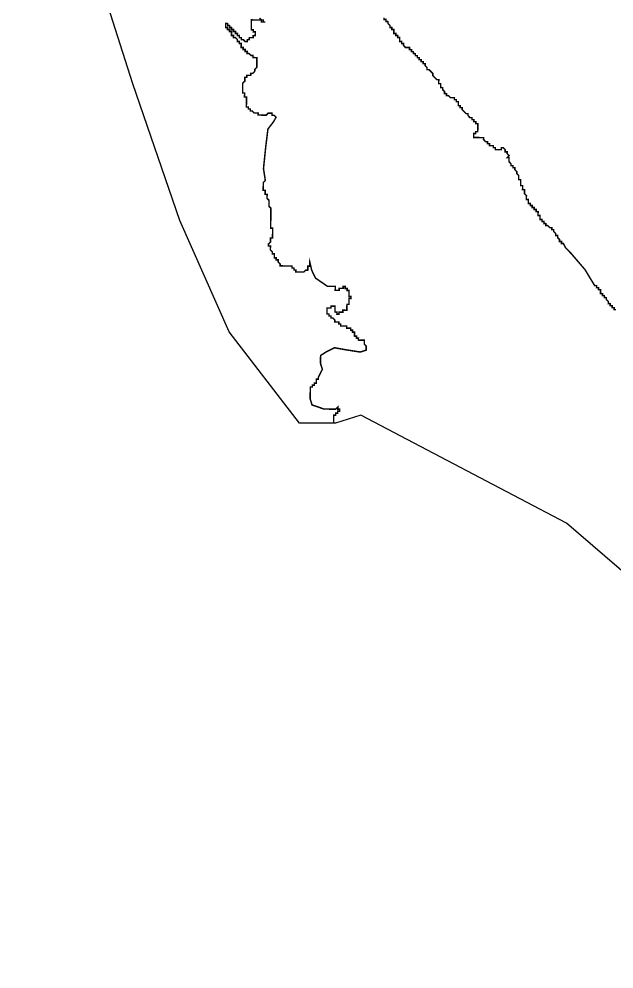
# Model space of a CAD drawing. Header units: metres. Extents: x 260119 to 267842, y 2171704 to 2178220.
# Drawn here: x 260119 to 261311, y 2171850 to 2173752 of the extents above; entities that cross this region are included whole.
import ezdxf

# ---------------------------------------------------------------- set-up
doc = ezdxf.new("R2010")
doc.units = ezdxf.units.M
doc.layers.add('HAZARDS LINE', color=1, linetype='Continuous')
doc.layers.add('village', color=3, linetype='Continuous')

msp = doc.modelspace()

# ---------------------------------------------------------------- linework, layer by layer
at = {"layer": 'HAZARDS LINE', "lineweight": 18}
for points in [[(260753.7, 2172942.8, 2.97, 2.97, 0), (260753.7, 2172943, 2.97, 2.97, 0), (260749.7, 2172943.1, 2.97, 2.97, 0), (260749.7, 2172947, 2.97, 2.97, 0), (260749.8, 2172951, 2.97, 2.97, 0), (260749.8, 2172955, 2.97, 2.97, 0), (260749.9, 2172958.9, 2.97, 2.97, 0), (260753.8, 2172958.9, 2.97, 2.97, 0), (260753.9, 2172962.8, 2.97, 2.97, 0), (260757.9, 2172962.8, 2.97, 2.97, 0), (260757.9, 2172966.8, 2.97, 2.97, 0), (260761.9, 2172966.7, 2.97, 2.97, 0), (260761.9, 2172970.7, 2.97, 2.97, 0), (260758, 2172970.7, 2.97, 2.97, 0), (260758, 2172974.7, 2.97, 2.97, 0), (260754, 2172970.8, 2.97, 2.97, 0), (260750, 2172970.8, 2.97, 2.97, 0), (260746.1, 2172970.9, 2.97, 2.97, 0), (260742.1, 2172970.9, 2.97, 2.97, 0), (260738.1, 2172971, 2.97, 2.97, 0), (260734.2, 2172971, 2.97, 2.97, 0), (260730.2, 2172971.1, 2.97, 2.97, 0), (260718.4, 2172975.2, 2.97, 2.97, 0), (260706.5, 2172979.3, 2.97, 2.97, 0), (260702.7, 2172991.2, 2.97, 2.97, 0), (260702.9, 2173007.1, 2.97, 2.97, 0), (260702.9, 2173011.1, 2.97, 2.97, 0), (260703, 2173015, 2.97, 2.97, 0), (260706.9, 2173015, 2.97, 2.97, 0), (260707, 2173018.9, 2.97, 2.97, 0), (260711, 2173018.9, 2.97, 2.97, 0), (260711, 2173022.9, 2.97, 2.97, 0), (260715, 2173022.8, 2.97, 2.97, 0), (260715, 2173026.8, 2.97, 2.97, 0), (260715.1, 2173030.8, 2.97, 2.97, 0), (260719, 2173030.7, 2.97, 2.97, 0), (260719.1, 2173034.7, 2.97, 2.97, 0), (260727.2, 2173050.4, 2.97, 2.97, 0), (260723.4, 2173062.4, 2.97, 2.97, 0), (260723.6, 2173078.2, 2.97, 2.97, 0), (260735.6, 2173086, 2.97, 2.97, 0), (260751.5, 2173093.8, 2.97, 2.97, 0), (260775.3, 2173089.5, 2.97, 2.97, 0), (260803, 2173085.2, 2.97, 2.97, 0), (260814.9, 2173089, 2.97, 2.97, 0), (260815, 2173093, 2.97, 2.97, 0), (260815, 2173097, 2.97, 2.97, 0), (260811.1, 2173101, 2.97, 2.97, 0), (260811.2, 2173104.9, 2.97, 2.97, 0), (260811.2, 2173108.9, 2.97, 2.97, 0), (260807.2, 2173109, 2.97, 2.97, 0), (260803.3, 2173109, 2.97, 2.97, 0), (260799.3, 2173109.1, 2.97, 2.97, 0), (260799.4, 2173113, 2.97, 2.97, 0), (260795.4, 2173113.1, 2.97, 2.97, 0), (260795.4, 2173117, 2.97, 2.97, 0), (260791.5, 2173117.1, 2.97, 2.97, 0), (260791.5, 2173121, 2.97, 2.97, 0), (260791.6, 2173125, 2.97, 2.97, 0), (260787.6, 2173125.1, 2.97, 2.97, 0), (260787.7, 2173129, 2.97, 2.97, 0), (260783.7, 2173129.1, 2.97, 2.97, 0), (260783.7, 2173133, 2.97, 2.97, 0), (260779.8, 2173133.1, 2.97, 2.97, 0), (260775.8, 2173133.1, 2.97, 2.97, 0), (260775.9, 2173137.1, 2.97, 2.97, 0), (260771.9, 2173137.2, 2.97, 2.97, 0), (260767.9, 2173137.2, 2.97, 2.97, 0), (260764, 2173137.2, 2.97, 2.97, 0), (260764, 2173141.2, 2.97, 2.97, 0), (260760, 2173141.3, 2.97, 2.97, 0), (260760.1, 2173145.2, 2.97, 2.97, 0), (260756.1, 2173145.3, 2.97, 2.97, 0), (260752.2, 2173145.3, 2.97, 2.97, 0), (260752.2, 2173149.3, 2.97, 2.97, 0), (260748.3, 2173153.3, 2.97, 2.97, 0), (260744.3, 2173153.4, 2.97, 2.97, 0), (260744.4, 2173157.3, 2.97, 2.97, 0), (260740.4, 2173157.4, 2.97, 2.97, 0), (260740.5, 2173161.3, 2.97, 2.97, 0), (260736.5, 2173161.4, 2.97, 2.97, 0), (260736.5, 2173165.4, 2.97, 2.97, 0), (260736.6, 2173169.3, 2.97, 2.97, 0), (260736.6, 2173173.3, 2.97, 2.97, 0), (260740.6, 2173173.2, 2.97, 2.97, 0), (260744.6, 2173173.2, 2.97, 2.97, 0), (260744.6, 2173177.2, 2.97, 2.97, 0), (260748.6, 2173177.1, 2.97, 2.97, 0), (260752.6, 2173177.1, 2.97, 2.97, 0), (260752.5, 2173173.1, 2.97, 2.97, 0), (260752.5, 2173169.1, 2.97, 2.97, 0), (260752.4, 2173165.2, 2.97, 2.97, 0), (260756.4, 2173165.1, 2.97, 2.97, 0), (260756.3, 2173161.1, 2.97, 2.97, 0), (260760.3, 2173161.1, 2.97, 2.97, 0), (260760.3, 2173165.1, 2.97, 2.97, 0), (260764.3, 2173165, 2.97, 2.97, 0), (260768.3, 2173165, 2.97, 2.97, 0), (260768.3, 2173168.9, 2.97, 2.97, 0), (260772.3, 2173168.9, 2.97, 2.97, 0), (260776.2, 2173168.8, 2.97, 2.97, 0), (260776.3, 2173172.8, 2.97, 2.97, 0), (260776.3, 2173176.8, 2.97, 2.97, 0), (260776.4, 2173180.7, 2.97, 2.97, 0), (260780.4, 2173180.7, 2.97, 2.97, 0), (260780.4, 2173184.6, 2.97, 2.97, 0), (260780.5, 2173188.6, 2.97, 2.97, 0), (260780.5, 2173192.6, 2.97, 2.97, 0), (260784.5, 2173192.5, 2.97, 2.97, 0), (260784.5, 2173196.5, 2.97, 2.97, 0), (260780.6, 2173196.5, 2.97, 2.97, 0), (260780.6, 2173200.5, 2.97, 2.97, 0), (260780.7, 2173204.5, 2.97, 2.97, 0), (260780.7, 2173208.4, 2.97, 2.97, 0), (260776.7, 2173208.5, 2.97, 2.97, 0), (260776.8, 2173212.5, 2.97, 2.97, 0), (260772.8, 2173212.5, 2.97, 2.97, 0), (260772.9, 2173216.5, 2.97, 2.97, 0), (260768.9, 2173216.5, 2.97, 2.97, 0), (260768.9, 2173212.6, 2.97, 2.97, 0), (260764.9, 2173212.6, 2.97, 2.97, 0), (260760.9, 2173212.7, 2.97, 2.97, 0), (260760.9, 2173208.7, 2.97, 2.97, 0), (260756.9, 2173208.7, 2.97, 2.97, 0), (260752.9, 2173208.8, 2.97, 2.97, 0), (260753, 2173212.7, 2.97, 2.97, 0), (260753, 2173216.7, 2.97, 2.97, 0), (260749.1, 2173216.8, 2.97, 2.97, 0), (260737.2, 2173216.9, 2.97, 2.97, 0), (260725.4, 2173225, 2.97, 2.97, 0), (260713.6, 2173233.1, 2.97, 2.97, 0), (260705.8, 2173249, 2.97, 2.97, 0), (260702.1, 2173264.9, 2.97, 2.97, 0), (260702, 2173261, 2.97, 2.97, 0), (260702, 2173257, 2.97, 2.97, 0), (260698, 2173257.1, 2.97, 2.97, 0), (260698, 2173253.1, 2.97, 2.97, 0), (260697.9, 2173249.1, 2.97, 2.97, 0), (260693.9, 2173249.2, 2.97, 2.97, 0), (260689.9, 2173245.3, 2.97, 2.97, 0), (260686, 2173245.3, 2.97, 2.97, 0), (260682, 2173245.4, 2.97, 2.97, 0), (260678, 2173245.4, 2.97, 2.97, 0), (260674.1, 2173245.4, 2.97, 2.97, 0), (260674.1, 2173249.4, 2.97, 2.97, 0), (260670.2, 2173249.5, 2.97, 2.97, 0), (260670.2, 2173253.4, 2.97, 2.97, 0), (260666.2, 2173253.5, 2.97, 2.97, 0), (260666.3, 2173257.4, 2.97, 2.97, 0), (260662.3, 2173257.5, 2.97, 2.97, 0), (260658.4, 2173257.5, 2.97, 2.97, 0), (260654.4, 2173257.6, 2.97, 2.97, 0), (260650.4, 2173257.6, 2.97, 2.97, 0), (260646.5, 2173257.7, 2.97, 2.97, 0), (260642.5, 2173257.7, 2.97, 2.97, 0), (260642.5, 2173261.7, 2.97, 2.97, 0), (260638.6, 2173265.7, 2.97, 2.97, 0), (260638.7, 2173269.7, 2.97, 2.97, 0), (260634.7, 2173269.7, 2.97, 2.97, 0), (260634.8, 2173273.7, 2.97, 2.97, 0), (260630.8, 2173273.7, 2.97, 2.97, 0), (260630.8, 2173277.7, 2.97, 2.97, 0), (260630.9, 2173281.7, 2.97, 2.97, 0), (260626.9, 2173281.7, 2.97, 2.97, 0), (260627, 2173285.7, 2.97, 2.97, 0), (260623.1, 2173289.7, 2.97, 2.97, 0), (260623.1, 2173293.7, 2.97, 2.97, 0), (260623.2, 2173297.6, 2.97, 2.97, 0), (260619.2, 2173297.7, 2.97, 2.97, 0), (260619.2, 2173301.7, 2.97, 2.97, 0), (260623.2, 2173305.6, 2.97, 2.97, 0), (260623.3, 2173309.5, 2.97, 2.97, 0), (260623.3, 2173313.5, 2.97, 2.97, 0), (260627.3, 2173313.5, 2.97, 2.97, 0), (260627.4, 2173317.4, 2.97, 2.97, 0), (260627.4, 2173321.4, 2.97, 2.97, 0), (260627.5, 2173325.3, 2.97, 2.97, 0), (260627.5, 2173329.3, 2.97, 2.97, 0), (260627.6, 2173333.3, 2.97, 2.97, 0), (260623.6, 2173333.3, 2.97, 2.97, 0), (260623.6, 2173337.3, 2.97, 2.97, 0), (260623.7, 2173341.3, 2.97, 2.97, 0), (260623.7, 2173345.2, 2.97, 2.97, 0), (260623.8, 2173349.2, 2.97, 2.97, 0), (260623.8, 2173353.2, 2.97, 2.97, 0), (260623.9, 2173357.1, 2.97, 2.97, 0), (260623.9, 2173361.1, 2.97, 2.97, 0), (260624, 2173365.1, 2.97, 2.97, 0), (260624, 2173369, 2.97, 2.97, 0), (260624.1, 2173373, 2.97, 2.97, 0), (260620.2, 2173377, 2.97, 2.97, 0), (260620.2, 2173381, 2.97, 2.97, 0), (260620.3, 2173384.9, 2.97, 2.97, 0), (260620.3, 2173388.9, 2.97, 2.97, 0), (260616.4, 2173392.9, 2.97, 2.97, 0), (260616.4, 2173396.9, 2.97, 2.97, 0), (260616.5, 2173400.8, 2.97, 2.97, 0), (260612.5, 2173400.9, 2.97, 2.97, 0), (260612.6, 2173404.9, 2.97, 2.97, 0), (260612.6, 2173408.8, 2.97, 2.97, 0), (260608.6, 2173408.9, 2.97, 2.97, 0), (260608.7, 2173412.8, 2.97, 2.97, 0), (260608.7, 2173416.8, 2.97, 2.97, 0), (260608.8, 2173420.8, 2.97, 2.97, 0), (260608.8, 2173424.7, 2.97, 2.97, 0), (260612.9, 2173428.7, 2.97, 2.97, 0), (260609.2, 2173452.5, 2.97, 2.97, 0), (260613.7, 2173496.1, 2.97, 2.97, 0), (260618.1, 2173531.7, 2.97, 2.97, 0), (260630.2, 2173547.4, 2.97, 2.97, 0), (260634.2, 2173555.3, 2.97, 2.97, 0), (260630.3, 2173559.3, 2.97, 2.97, 0), (260626.4, 2173559.4, 2.97, 2.97, 0), (260626.4, 2173563.4, 2.97, 2.97, 0), (260622.4, 2173563.4, 2.97, 2.97, 0), (260618.5, 2173563.5, 2.97, 2.97, 0), (260614.5, 2173559.5, 2.97, 2.97, 0), (260610.5, 2173559.6, 2.97, 2.97, 0), (260606.5, 2173559.6, 2.97, 2.97, 0), (260602.6, 2173559.7, 2.97, 2.97, 0), (260598.6, 2173559.7, 2.97, 2.97, 0), (260598.6, 2173563.7, 2.97, 2.97, 0), (260594.7, 2173563.7, 2.97, 2.97, 0), (260590.7, 2173563.8, 2.97, 2.97, 0), (260586.8, 2173567.8, 2.97, 2.97, 0), (260582.8, 2173567.9, 2.97, 2.97, 0), (260582.9, 2173571.8, 2.97, 2.97, 0), (260578.9, 2173571.9, 2.97, 2.97, 0), (260579, 2173575.8, 2.97, 2.97, 0), (260575, 2173575.9, 2.97, 2.97, 0), (260575, 2173579.9, 2.97, 2.97, 0), (260575.1, 2173583.8, 2.97, 2.97, 0), (260575.1, 2173587.8, 2.97, 2.97, 0), (260575.2, 2173591.8, 2.97, 2.97, 0), (260575.2, 2173595.7, 2.97, 2.97, 0), (260571.3, 2173595.8, 2.97, 2.97, 0), (260571.3, 2173599.7, 2.97, 2.97, 0), (260571.4, 2173603.7, 2.97, 2.97, 0), (260567.4, 2173603.7, 2.97, 2.97, 0), (260567.5, 2173607.7, 2.97, 2.97, 0), (260567.5, 2173611.7, 2.97, 2.97, 0), (260567.6, 2173615.6, 2.97, 2.97, 0), (260567.6, 2173619.6, 2.97, 2.97, 0), (260567.7, 2173623.6, 2.97, 2.97, 0), (260571.7, 2173627.5, 2.97, 2.97, 0), (260571.7, 2173631.5, 2.97, 2.97, 0), (260571.8, 2173635.4, 2.97, 2.97, 0), (260575.7, 2173635.4, 2.97, 2.97, 0), (260575.8, 2173639.3, 2.97, 2.97, 0), (260579.7, 2173639.3, 2.97, 2.97, 0), (260583.7, 2173639.2, 2.97, 2.97, 0), (260583.8, 2173643.2, 2.97, 2.97, 0), (260587.7, 2173643.2, 2.97, 2.97, 0), (260591.7, 2173647.1, 2.97, 2.97, 0), (260591.8, 2173651, 2.97, 2.97, 0), (260595.8, 2173655, 2.97, 2.97, 0), (260595.8, 2173658.9, 2.97, 2.97, 0), (260595.9, 2173662.9, 2.97, 2.97, 0), (260595.9, 2173666.9, 2.97, 2.97, 0), (260596, 2173670.8, 2.97, 2.97, 0), (260596, 2173674.8, 2.97, 2.97, 0), (260592.1, 2173674.8, 2.97, 2.97, 0), (260588.1, 2173674.9, 2.97, 2.97, 0), (260588.2, 2173678.9, 2.97, 2.97, 0), (260584.2, 2173678.9, 2.97, 2.97, 0), (260580.3, 2173682.9, 2.97, 2.97, 0), (260576.3, 2173683, 2.97, 2.97, 0), (260576.4, 2173686.9, 2.97, 2.97, 0), (260572.4, 2173687, 2.97, 2.97, 0), (260572.4, 2173690.9, 2.97, 2.97, 0), (260568.5, 2173691, 2.97, 2.97, 0), (260568.5, 2173695, 2.97, 2.97, 0), (260564.6, 2173695, 2.97, 2.97, 0), (260564.6, 2173699, 2.97, 2.97, 0), (260564.7, 2173702.9, 2.97, 2.97, 0), (260560.7, 2173703, 2.97, 2.97, 0), (260560.7, 2173707, 2.97, 2.97, 0), (260556.8, 2173707, 2.97, 2.97, 0), (260556.8, 2173711, 2.97, 2.97, 0), (260552.9, 2173715, 2.97, 2.97, 0), (260548.9, 2173715, 2.97, 2.97, 0), (260549, 2173719, 2.97, 2.97, 0), (260545, 2173719.1, 2.97, 2.97, 0), (260545.1, 2173723, 2.97, 2.97, 0), (260545.1, 2173727, 2.97, 2.97, 0), (260541.2, 2173727, 2.97, 2.97, 0), (260541.2, 2173731, 2.97, 2.97, 0), (260537.2, 2173731, 2.97, 2.97, 0), (260537.3, 2173735, 2.97, 2.97, 0), (260533.3, 2173735.1, 2.97, 2.97, 0), (260533.4, 2173739, 2.97, 2.97, 0), (260533.4, 2173743, 2.97, 2.97, 0), (260537.4, 2173742.9, 2.97, 2.97, 0), (260537.3, 2173739, 2.97, 2.97, 0), (260541.3, 2173738.9, 2.97, 2.97, 0), (260541.3, 2173735, 2.97, 2.97, 0), (260545.2, 2173734.9, 2.97, 2.97, 0), (260545.2, 2173730.9, 2.97, 2.97, 0), (260549.1, 2173730.9, 2.97, 2.97, 0), (260549.1, 2173726.9, 2.97, 2.97, 0), (260553.1, 2173726.9, 2.97, 2.97, 0), (260553, 2173722.9, 2.97, 2.97, 0), (260557, 2173722.9, 2.97, 2.97, 0), (260556.9, 2173718.9, 2.97, 2.97, 0), (260560.9, 2173718.9, 2.97, 2.97, 0), (260560.8, 2173714.9, 2.97, 2.97, 0), (260564.8, 2173714.8, 2.97, 2.97, 0), (260564.8, 2173710.9, 2.97, 2.97, 0), (260568.7, 2173710.8, 2.97, 2.97, 0), (260572.6, 2173706.8, 2.97, 2.97, 0), (260576.6, 2173706.8, 2.97, 2.97, 0), (260576.7, 2173710.7, 2.97, 2.97, 0), (260580.6, 2173710.7, 2.97, 2.97, 0), (260580.7, 2173714.6, 2.97, 2.97, 0), (260584.6, 2173714.6, 2.97, 2.97, 0), (260588.6, 2173714.6, 2.97, 2.97, 0), (260588.6, 2173718.5, 2.97, 2.97, 0), (260592.6, 2173718.5, 2.97, 2.97, 0), (260592.7, 2173722.4, 2.97, 2.97, 0), (260592.7, 2173726.4, 2.97, 2.97, 0), (260588.7, 2173726.4, 2.97, 2.97, 0), (260588.8, 2173730.4, 2.97, 2.97, 0), (260584.8, 2173730.5, 2.97, 2.97, 0), (260584.9, 2173734.4, 2.97, 2.97, 0), (260584.9, 2173738.4, 2.97, 2.97, 0), (260585, 2173742.4, 2.97, 2.97, 0), (260585, 2173746.3, 2.97, 2.97, 0), (260585.1, 2173750.3, 2.97, 2.97, 0), (260589, 2173750.2, 2.97, 2.97, 0), (260593, 2173750.2, 2.97, 2.97, 0), (260597, 2173750.1, 2.97, 2.97, 0), (260600.9, 2173750.1, 2.97, 2.97, 0), (260604.9, 2173750.1, 2.97, 2.97, 0), (260604.8, 2173746.1, 2.97, 2.97, 0), (260608.8, 2173746, 2.97, 2.97, 0), (260612.8, 2173746, 2.97, 2.97, 0), (260608.8, 2173746, 2.97, 2.97, 0), (260608.9, 2173750, 2.97, 2.97, 0), (260604.9, 2173750.1, 2.97, 2.97, 0), (260601, 2173754.1, 2.97, 2.97, 0)], [(260850.8, 2173755, 2.97, 2.97, 0), (260850.8, 2173751, 2.97, 2.97, 0), (260854.8, 2173751, 2.97, 2.97, 0), (260854.7, 2173747, 2.97, 2.97, 0), (260858.7, 2173746.9, 2.97, 2.97, 0), (260858.6, 2173743, 2.97, 2.97, 0), (260862.5, 2173739, 2.97, 2.97, 0), (260862.5, 2173735, 2.97, 2.97, 0), (260866.5, 2173734.9, 2.97, 2.97, 0), (260866.4, 2173731, 2.97, 2.97, 0), (260870.4, 2173730.9, 2.97, 2.97, 0), (260870.3, 2173727, 2.97, 2.97, 0), (260870.3, 2173723, 2.97, 2.97, 0), (260874.2, 2173723, 2.97, 2.97, 0), (260874.2, 2173719, 2.97, 2.97, 0), (260878.2, 2173718.9, 2.97, 2.97, 0), (260878.1, 2173715, 2.97, 2.97, 0), (260882.1, 2173714.9, 2.97, 2.97, 0), (260882, 2173711, 2.97, 2.97, 0), (260882, 2173707, 2.97, 2.97, 0), (260885.9, 2173706.9, 2.97, 2.97, 0), (260885.9, 2173703, 2.97, 2.97, 0), (260889.9, 2173702.9, 2.97, 2.97, 0), (260889.8, 2173699, 2.97, 2.97, 0), (260893.7, 2173695, 2.97, 2.97, 0), (260897.7, 2173694.9, 2.97, 2.97, 0), (260901.7, 2173694.9, 2.97, 2.97, 0), (260901.6, 2173690.9, 2.97, 2.97, 0), (260905.6, 2173690.8, 2.97, 2.97, 0), (260905.5, 2173686.9, 2.97, 2.97, 0), (260909.5, 2173686.8, 2.97, 2.97, 0), (260909.4, 2173682.9, 2.97, 2.97, 0), (260913.4, 2173682.8, 2.97, 2.97, 0), (260913.4, 2173678.8, 2.97, 2.97, 0), (260917.3, 2173678.8, 2.97, 2.97, 0), (260917.3, 2173674.8, 2.97, 2.97, 0), (260921.2, 2173674.8, 2.97, 2.97, 0), (260921.2, 2173670.8, 2.97, 2.97, 0), (260925.2, 2173670.8, 2.97, 2.97, 0), (260925.1, 2173666.8, 2.97, 2.97, 0), (260929.1, 2173666.8, 2.97, 2.97, 0), (260929, 2173662.8, 2.97, 2.97, 0), (260933, 2173662.7, 2.97, 2.97, 0), (260933, 2173658.8, 2.97, 2.97, 0), (260936.9, 2173654.8, 2.97, 2.97, 0), (260936.8, 2173650.8, 2.97, 2.97, 0), (260940.8, 2173650.7, 2.97, 2.97, 0), (260944.7, 2173646.7, 2.97, 2.97, 0), (260948.6, 2173642.7, 2.97, 2.97, 0), (260948.6, 2173638.7, 2.97, 2.97, 0), (260952.5, 2173634.7, 2.97, 2.97, 0), (260956.4, 2173630.7, 2.97, 2.97, 0), (260960.4, 2173630.7, 2.97, 2.97, 0), (260960.3, 2173626.7, 2.97, 2.97, 0), (260960.3, 2173622.7, 2.97, 2.97, 0), (260964.2, 2173622.7, 2.97, 2.97, 0), (260964.2, 2173618.7, 2.97, 2.97, 0), (260964.1, 2173614.8, 2.97, 2.97, 0), (260968.1, 2173614.7, 2.97, 2.97, 0), (260968.1, 2173610.7, 2.97, 2.97, 0), (260972, 2173606.7, 2.97, 2.97, 0), (260971.9, 2173602.8, 2.97, 2.97, 0), (260975.9, 2173602.7, 2.97, 2.97, 0), (260975.8, 2173598.7, 2.97, 2.97, 0), (260979.8, 2173598.7, 2.97, 2.97, 0), (260983.7, 2173594.7, 2.97, 2.97, 0), (260987.7, 2173594.6, 2.97, 2.97, 0), (260991.7, 2173594.6, 2.97, 2.97, 0), (260991.6, 2173590.6, 2.97, 2.97, 0), (260995.6, 2173590.6, 2.97, 2.97, 0), (260995.5, 2173586.6, 2.97, 2.97, 0), (260999.5, 2173586.6, 2.97, 2.97, 0), (260999.4, 2173582.6, 2.97, 2.97, 0), (260999.4, 2173578.6, 2.97, 2.97, 0), (261003.4, 2173578.6, 2.97, 2.97, 0), (261003.3, 2173574.6, 2.97, 2.97, 0), (261007.3, 2173574.6, 2.97, 2.97, 0), (261007.2, 2173570.6, 2.97, 2.97, 0), (261011.1, 2173566.6, 2.97, 2.97, 0), (261015.1, 2173562.6, 2.97, 2.97, 0), (261019, 2173562.5, 2.97, 2.97, 0), (261019, 2173558.6, 2.97, 2.97, 0), (261022.9, 2173554.5, 2.97, 2.97, 0), (261026.9, 2173554.5, 2.97, 2.97, 0), (261026.8, 2173550.5, 2.97, 2.97, 0), (261030.8, 2173550.5, 2.97, 2.97, 0), (261030.7, 2173546.5, 2.97, 2.97, 0), (261034.7, 2173546.5, 2.97, 2.97, 0), (261034.6, 2173542.5, 2.97, 2.97, 0), (261038.6, 2173542.4, 2.97, 2.97, 0), (261038.6, 2173538.5, 2.97, 2.97, 0), (261038.5, 2173534.5, 2.97, 2.97, 0), (261038.5, 2173530.5, 2.97, 2.97, 0), (261038.4, 2173526.6, 2.97, 2.97, 0), (261034.4, 2173526.6, 2.97, 2.97, 0), (261034.4, 2173522.7, 2.97, 2.97, 0), (261030.4, 2173522.7, 2.97, 2.97, 0), (261030.4, 2173518.7, 2.97, 2.97, 0), (261030.3, 2173514.8, 2.97, 2.97, 0), (261034.3, 2173514.7, 2.97, 2.97, 0), (261038.3, 2173514.7, 2.97, 2.97, 0), (261042.2, 2173514.6, 2.97, 2.97, 0), (261046.2, 2173514.6, 2.97, 2.97, 0), (261050.2, 2173514.5, 2.97, 2.97, 0), (261050.1, 2173510.6, 2.97, 2.97, 0), (261054, 2173506.6, 2.97, 2.97, 0), (261058, 2173506.5, 2.97, 2.97, 0), (261057.9, 2173502.5, 2.97, 2.97, 0), (261061.9, 2173502.5, 2.97, 2.97, 0), (261061.9, 2173498.5, 2.97, 2.97, 0), (261065.8, 2173498.5, 2.97, 2.97, 0), (261069.8, 2173498.4, 2.97, 2.97, 0), (261069.7, 2173494.5, 2.97, 2.97, 0), (261073.7, 2173494.4, 2.97, 2.97, 0), (261073.7, 2173490.5, 2.97, 2.97, 0), (261077.6, 2173490.4, 2.97, 2.97, 0), (261081.6, 2173490.4, 2.97, 2.97, 0), (261085.6, 2173490.3, 2.97, 2.97, 0), (261085.6, 2173494.3, 2.97, 2.97, 0), (261089.6, 2173494.2, 2.97, 2.97, 0), (261093.5, 2173490.2, 2.97, 2.97, 0), (261093.4, 2173486.2, 2.97, 2.97, 0), (261097.4, 2173486.2, 2.97, 2.97, 0), (261097.4, 2173482.2, 2.97, 2.97, 0), (261101.3, 2173478.2, 2.97, 2.97, 0), (261097.3, 2173474.3, 2.97, 2.97, 0), (261101.2, 2173474.2, 2.97, 2.97, 0), (261101.2, 2173470.3, 2.97, 2.97, 0), (261101.1, 2173466.3, 2.97, 2.97, 0), (261105, 2173462.3, 2.97, 2.97, 0), (261105, 2173458.3, 2.97, 2.97, 0), (261109, 2173458.3, 2.97, 2.97, 0), (261108.9, 2173454.3, 2.97, 2.97, 0), (261112.9, 2173454.3, 2.97, 2.97, 0), (261112.8, 2173450.3, 2.97, 2.97, 0), (261116.7, 2173446.3, 2.97, 2.97, 0), (261116.7, 2173442.3, 2.97, 2.97, 0), (261120.6, 2173438.3, 2.97, 2.97, 0), (261120.6, 2173434.3, 2.97, 2.97, 0), (261120.5, 2173430.4, 2.97, 2.97, 0), (261124.5, 2173430.3, 2.97, 2.97, 0), (261124.4, 2173426.4, 2.97, 2.97, 0), (261124.4, 2173422.4, 2.97, 2.97, 0), (261124.3, 2173418.4, 2.97, 2.97, 0), (261128.3, 2173418.4, 2.97, 2.97, 0), (261128.3, 2173414.4, 2.97, 2.97, 0), (261128.2, 2173410.5, 2.97, 2.97, 0), (261132.2, 2173410.4, 2.97, 2.97, 0), (261132.1, 2173406.4, 2.97, 2.97, 0), (261132.1, 2173402.5, 2.97, 2.97, 0), (261136, 2173398.5, 2.97, 2.97, 0), (261135.9, 2173394.5, 2.97, 2.97, 0), (261135.9, 2173390.5, 2.97, 2.97, 0), (261139.9, 2173390.5, 2.97, 2.97, 0), (261139.8, 2173386.5, 2.97, 2.97, 0), (261139.8, 2173382.5, 2.97, 2.97, 0), (261143.7, 2173382.5, 2.97, 2.97, 0), (261143.7, 2173378.5, 2.97, 2.97, 0), (261147.6, 2173378.5, 2.97, 2.97, 0), (261147.6, 2173374.5, 2.97, 2.97, 0), (261151.6, 2173374.5, 2.97, 2.97, 0), (261151.5, 2173370.5, 2.97, 2.97, 0), (261155.5, 2173370.5, 2.97, 2.97, 0), (261155.4, 2173366.5, 2.97, 2.97, 0), (261159.4, 2173366.4, 2.97, 2.97, 0), (261159.3, 2173362.5, 2.97, 2.97, 0), (261159.3, 2173358.5, 2.97, 2.97, 0), (261163.3, 2173358.5, 2.97, 2.97, 0), (261163.2, 2173354.5, 2.97, 2.97, 0), (261163.2, 2173350.5, 2.97, 2.97, 0), (261167.1, 2173350.5, 2.97, 2.97, 0), (261167.1, 2173346.5, 2.97, 2.97, 0), (261171.1, 2173346.5, 2.97, 2.97, 0), (261171, 2173342.5, 2.97, 2.97, 0), (261175, 2173342.4, 2.97, 2.97, 0), (261174.9, 2173338.5, 2.97, 2.97, 0), (261178.9, 2173338.4, 2.97, 2.97, 0), (261182.8, 2173334.4, 2.97, 2.97, 0), (261186.8, 2173334.4, 2.97, 2.97, 0), (261186.7, 2173330.4, 2.97, 2.97, 0), (261190.7, 2173330.4, 2.97, 2.97, 0), (261190.6, 2173326.4, 2.97, 2.97, 0), (261194.6, 2173322.4, 2.97, 2.97, 0), (261194.5, 2173318.4, 2.97, 2.97, 0), (261198.5, 2173318.4, 2.97, 2.97, 0), (261198.4, 2173314.4, 2.97, 2.97, 0), (261202.3, 2173310.4, 2.97, 2.97, 0), (261202.3, 2173306.4, 2.97, 2.97, 0), (261206.3, 2173306.4, 2.97, 2.97, 0), (261206.2, 2173302.4, 2.97, 2.97, 0), (261210.2, 2173302.4, 2.97, 2.97, 0), (261214, 2173294.4, 2.97, 2.97, 0), (261225.8, 2173282.3, 2.97, 2.97, 0), (261253.2, 2173250.3, 2.97, 2.97, 0), (261272.6, 2173218.3, 2.97, 2.97, 0), (261276.6, 2173218.2, 2.97, 2.97, 0), (261276.5, 2173214.3, 2.97, 2.97, 0), (261280.5, 2173214.2, 2.97, 2.97, 0), (261280.4, 2173210.3, 2.97, 2.97, 0), (261284.4, 2173210.2, 2.97, 2.97, 0), (261284.3, 2173206.2, 2.97, 2.97, 0), (261284.3, 2173202.3, 2.97, 2.97, 0), (261288.3, 2173202.2, 2.97, 2.97, 0), (261288.2, 2173198.3, 2.97, 2.97, 0), (261292.2, 2173198.2, 2.97, 2.97, 0), (261292.1, 2173194.3, 2.97, 2.97, 0), (261296.1, 2173194.2, 2.97, 2.97, 0), (261296.1, 2173190.2, 2.97, 2.97, 0), (261300, 2173186.2, 2.97, 2.97, 0), (261299.9, 2173182.3, 2.97, 2.97, 0), (261303.9, 2173182.2, 2.97, 2.97, 0), (261303.8, 2173178.2, 2.97, 2.97, 0), (261307.8, 2173178.2, 2.97, 2.97, 0), (261307.8, 2173174.2, 2.97, 2.97, 0), (261311.7, 2173174.2, 2.97, 2.97, 0), (261311.7, 2173170.2, 2.97, 2.97, 0), (261315.6, 2173170.2, 2.97, 2.97, 0)]]:
    msp.add_lwpolyline(points, format="xyseb", dxfattribs=at)
at = {"layer": 'village', "color": 3, "true_color": 0x00ff00}
msp.add_polyline3d([(262616.1, 2171849.8, 0), (262446.7, 2171910.1, 0), (262327.3, 2171902.8, 0), (261692.5, 2171965.2, 0), (261701.4, 2172088, 0), (261750.8, 2172301, 0), (261677.3, 2172361, 0), (261400.2, 2172498.9, 0), (261456.6, 2172561.2, 0), (261346.1, 2172631.2, 0), (261216.3, 2172742.3, 0), (260804.5, 2172958.8, 0), (260753.7, 2172942.8, 0), (260681.1, 2172942.7, 0), (260540.7, 2173125.7, 0), (260441.8, 2173348.6, 0), (260347.4, 2173622.3, 0), (260272.5, 2173857.1, 0), (260215, 2174085.6, 0), (260125.4, 2174619, 0), (260119.4, 2174750.3, 0), (260135.8, 2175197.1, 0)], dxfattribs=at)

doc.saveas('drawing.dxf')
